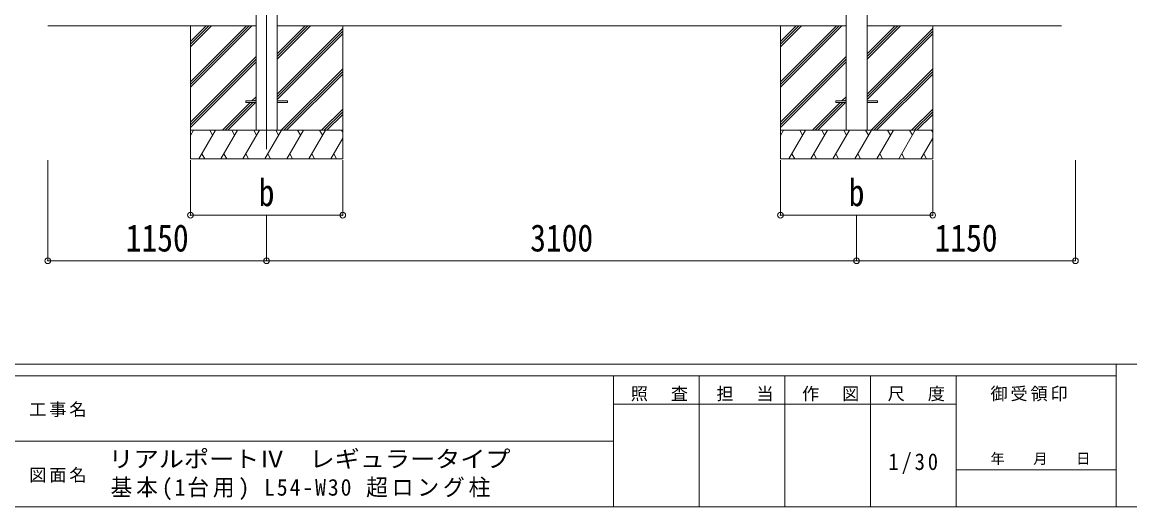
# Model space of a CAD drawing. Units: millimetres at full size, sheet at 1:30. Extents: x -8385 to 8479, y -5853 to 5787.
# Drawn here: x -360 to 5460, y -5853 to -3303 of the extents above; entities that cross this region are included whole.
import ezdxf
from ezdxf.enums import TextEntityAlignment as Align

# ---------------------------------------------------------------- set-up
doc = ezdxf.new("R2010")
doc.units = ezdxf.units.MM
doc.header["$LTSCALE"] = 30
doc.header["$PDMODE"] = 32
doc.header["$PDSIZE"] = 30
for name, color, linetype, lineweight in [('0-0_0', 7, 'Continuous', 9), ('0-1_本体', 4, 'Continuous', 9), ('0-2_部品', 7, 'Continuous', 9), ('0-8_PARTS2', 2, 'Continuous', 9), ('0-A_寸法', 6, 'Continuous', 9), ('F-0_240', 7, 'Continuous', 9)]:
    doc.layers.add(name, color=color, linetype=linetype, lineweight=lineweight)
doc.styles.add('ＭＳ ゴシック', font='')
doc.styles.get('ＭＳ ゴシック').set_extended_font_data('MS Gothic')

msp = doc.modelspace()

# ---------------------------------------------------------------- linework, layer by layer
at = {"layer": '0-0_0'}
for p, q in [((-225.87, -3321.92), (869.13, -3321.92)), ((524.13, -3403.96), (606.18, -3321.92)), ((524.13, -3418.1), (620.32, -3321.92)), ((524.13, -3432.25), (634.46, -3321.92)), ((524.13, -3644.38), (846.6, -3321.92)), ((524.13, -3630.23), (832.45, -3321.92)), ((524.13, -3616.09), (818.31, -3321.92)), ((524.13, -3321.92), (524.13, -4021.91)), ((979.13, -3321.92), (3969.13, -3321.92)), ((979.13, -3483.6), (1140.82, -3321.92)), ((979.13, -3497.75), (1154.96, -3321.92)), ((979.13, -3469.46), (1126.68, -3321.92)), ((979.13, -3681.59), (1324.13, -3336.6)), ((979.13, -3695.73), (1324.13, -3350.74)), ((979.13, -3709.88), (1324.13, -3364.88)), ((1324.13, -3321.92), (1324.13, -4021.91)), ((3624.13, -3403.96), (3706.18, -3321.92)), ((3624.13, -3418.1), (3720.32, -3321.92)), ((3624.13, -3432.25), (3734.46, -3321.92)), ((3624.13, -3644.38), (3946.6, -3321.92)), ((3624.13, -3630.23), (3932.45, -3321.92)), ((3624.13, -3616.09), (3918.31, -3321.92)), ((3624.13, -3321.92), (3624.13, -4021.91)), ((4079.13, -3469.46), (4226.68, -3321.92)), ((4079.13, -3483.6), (4240.82, -3321.92)), ((4079.13, -3497.75), (4254.96, -3321.92)), ((4079.13, -3321.92), (5100.13, -3321.92)), ((4079.13, -3681.59), (4424.13, -3336.6)), ((4079.13, -3695.73), (4424.13, -3350.74)), ((4079.13, -3709.88), (4424.13, -3364.88)), ((4424.13, -3321.92), (4424.13, -4021.91)), ((524.13, -3828.22), (869.13, -3483.23)), ((3624.13, -3828.22), (3969.13, -3483.23)), ((524.13, -3842.37), (869.13, -3497.37)), ((524.13, -3856.51), (869.13, -3511.51)), ((1000.94, -3871.92), (1324.13, -3548.73)), ((3624.13, -3842.37), (3969.13, -3497.37)), ((3624.13, -3856.51), (3969.13, -3511.51)), ((4100.94, -3871.92), (4424.13, -3548.73)), ((1015.08, -3871.92), (1324.13, -3562.87)), ((1029.23, -3871.92), (1324.13, -3577.01)), ((4115.08, -3871.92), (4424.13, -3562.87)), ((4129.23, -3871.92), (4424.13, -3577.01)), ((847.07, -3717.42), (869.13, -3695.36)), ((861.22, -3717.42), (869.13, -3709.5)), ((3947.07, -3717.42), (3969.13, -3695.36)), ((3961.22, -3717.42), (3969.13, -3709.5)), ((692.57, -3871.92), (838.07, -3726.42)), ((706.72, -3871.92), (852.22, -3726.42)), ((720.86, -3871.92), (866.36, -3726.42)), ((1213.07, -3871.92), (1324.13, -3760.86)), ((1227.22, -3871.92), (1324.13, -3775)), ((3792.57, -3871.92), (3938.07, -3726.42)), ((3806.72, -3871.92), (3952.22, -3726.42)), ((3820.86, -3871.92), (3966.36, -3726.42)), ((4313.07, -3871.92), (4424.13, -3760.86)), ((4327.22, -3871.92), (4424.13, -3775)), ((1241.36, -3871.92), (1324.13, -3789.14)), ((4341.36, -3871.92), (4424.13, -3789.14)), ((524.13, -3899.42), (540.01, -3871.91)), ((1324.13, -3871.92), (524.13, -3871.92)), ((568.88, -4021.91), (655.48, -3871.92)), ((640.48, -3897.9), (625.48, -3871.91)), ((684.35, -4021.91), (770.95, -3871.91)), ((755.95, -3897.9), (740.95, -3871.92)), ((799.82, -4021.91), (886.42, -3871.92)), ((871.42, -3897.9), (856.42, -3871.91)), ((915.29, -4021.91), (1001.89, -3871.92)), ((986.89, -3897.9), (971.89, -3871.91)), ((1030.76, -4021.91), (1117.36, -3871.92)), ((1102.36, -3897.9), (1087.36, -3871.91)), ((1146.23, -4021.91), (1232.83, -3871.92)), ((1202.83, -3871.92), (1217.83, -3897.9)), ((1318.3, -3871.92), (1324.13, -3882.01)), ((3624.13, -3899.42), (3640.01, -3871.91)), ((4424.13, -3871.92), (3624.13, -3871.92)), ((3668.88, -4021.91), (3755.48, -3871.92)), ((3740.48, -3897.9), (3725.48, -3871.91)), ((3784.35, -4021.91), (3870.95, -3871.91)), ((3855.95, -3897.9), (3840.95, -3871.92)), ((3899.82, -4021.91), (3986.42, -3871.92)), ((3971.42, -3897.9), (3956.42, -3871.91)), ((4015.29, -4021.91), (4101.89, -3871.92)), ((4086.89, -3897.9), (4071.89, -3871.91)), ((4130.76, -4021.91), (4217.36, -3871.92)), ((4202.36, -3897.9), (4187.36, -3871.91)), ((4246.23, -4021.91), (4332.83, -3871.92)), ((4302.83, -3871.92), (4317.83, -3897.9)), ((4418.3, -3871.92), (4424.13, -3882.01)), ((1261.7, -4021.91), (1324.13, -3913.78)), ((4361.7, -4021.91), (4424.13, -3913.78)), ((583.88, -3995.94), (598.87, -4021.91)), ((699.35, -3995.94), (714.35, -4021.91)), ((814.82, -3995.93), (829.82, -4021.91)), ((930.29, -3995.93), (945.29, -4021.91)), ((1045.76, -3995.94), (1060.76, -4021.91)), ((1161.23, -3995.94), (1176.23, -4021.91)), ((1276.7, -3995.94), (1291.7, -4021.91)), ((3683.88, -3995.94), (3698.87, -4021.91)), ((3799.35, -3995.94), (3814.35, -4021.91)), ((3914.82, -3995.93), (3929.82, -4021.91)), ((4030.29, -3995.93), (4045.29, -4021.91)), ((4145.76, -3995.94), (4160.76, -4021.91)), ((4261.23, -3995.94), (4276.23, -4021.91)), ((4376.7, -3995.94), (4391.7, -4021.91)), ((524.13, -4021.91), (1324.13, -4021.91)), ((3624.13, -4021.91), (4424.13, -4021.91))]:
    msp.add_line(p, q, dxfattribs=at)
at = {"layer": '0-1_本体'}
for p, q in [((869.13, -391.91), (869.13, -3871.91)), ((979.13, -391.91), (979.13, -3871.91)), ((3969.13, -391.91), (3969.13, -3871.91)), ((4079.13, -391.91), (4079.13, -3871.91))]:
    msp.add_line(p, q, dxfattribs=at)
at = {"layer": '0-2_部品', "color": 4}
for p, q in [((869.13, -3717.42), (814.33, -3717.42)), ((814.33, -3717.42), (814.33, -3726.42)), ((1033.93, -3717.42), (979.13, -3717.42)), ((1033.93, -3717.42), (1033.93, -3726.42)), ((3969.13, -3717.42), (3914.33, -3717.42)), ((3914.33, -3717.42), (3914.33, -3726.42)), ((4133.93, -3717.42), (4079.13, -3717.42)), ((4133.93, -3717.42), (4133.93, -3726.42)), ((869.13, -3726.42), (814.33, -3726.42)), ((1033.93, -3726.42), (979.13, -3726.42)), ((3969.13, -3726.42), (3914.33, -3726.42)), ((4133.93, -3726.42), (4079.13, -3726.42))]:
    msp.add_line(p, q, dxfattribs=at)
at = {"layer": '0-8_PARTS2'}
msp.add_line((924.13, -421.92), (924.13, -3971.92), dxfattribs=at)
at = {"layer": '0-A_寸法'}
for p, q in [((-225.87, -4558.28), (-225.87, -4029.33)), ((524.13, -4318.3), (524.13, -4029.33)), ((3624.13, -4318.3), (3624.13, -4029.33)), ((5174.13, -4558.28), (5174.13, -4029.33)), ((924.13, -4558.28), (924.13, -4318.3)), ((4024.13, -4558.28), (4024.13, -4318.3)), ((-225.87, -4558.28), (924.13, -4558.28)), ((924.13, -4558.28), (4024.13, -4558.28)), ((4024.13, -4558.28), (5174.13, -4558.28))]:
    msp.add_line(p, q, dxfattribs=at)
for points in [[(524.13, -4318.3), (1324.13, -4318.3), (1324.13, -4029.33)], [(3624.13, -4318.3), (4424.13, -4318.3), (4424.13, -4029.33)]]:
    msp.add_lwpolyline(points, dxfattribs=at)
for p in [(524.13, -4318.3), (1324.13, -4318.3), (3624.13, -4318.3), (4424.13, -4318.3), (-225.87, -4558.28), (924.13, -4558.28), (4024.13, -4558.28), (5174.13, -4558.28)]:
    msp.add_point(p, dxfattribs=at)
at = {"layer": 'F-0_240', "color": 5}
for p, q in [((-8385.45, -5102.66), (8054.55, -5102.66)), ((5387.79, -5102.66), (5387.79, -5852.66)), ((-8385.45, -5162.66), (5387.79, -5162.66)), ((2747.79, -5162.66), (2747.79, -5852.66)), ((3197.79, -5162.66), (3197.79, -5852.66)), ((3647.79, -5162.66), (3647.79, -5852.66)), ((4097.79, -5162.66), (4097.79, -5852.66)), ((4547.79, -5162.66), (4547.79, -5852.66)), ((2747.79, -5312.66), (4547.79, -5312.66)), ((-3402.21, -5507.66), (2747.79, -5507.66)), ((4547.79, -5657.66), (5387.79, -5657.66)), ((-8385.45, -5852.66), (8054.55, -5852.66))]:
    msp.add_line(p, q, dxfattribs=at)

# ---------------------------------------------------------------- texts
at = {"layer": '0-A_寸法', "color": 7, "style": 'ＭＳ ゴシック', "width": 0.85}
for s, p in [('b', (882.88, -4313.3)), ('b', (3982.88, -4313.3)), ('1150', (184.13, -4552.28)), ('3100', (2309.13, -4552.28)), ('1150', (4434.13, -4552.28))]:
    msp.add_text(s, height=143, dxfattribs=at).set_placement(p, align=Align.BOTTOM_LEFT)
at = {"layer": 'F-0_240', "style": 'ＭＳ ゴシック', "width": 1.1}
msp.add_text('リアルポートⅣ\u3000レギュラータイプ', height=87.98, dxfattribs=at).set_placement((93.72, -5671.05), align=Align.BOTTOM_LEFT)
at = {"layer": 'F-0_240', "style": 'ＭＳ ゴシック'}
msp.add_text('年\u3000\u3000月\u3000\u3000日', height=54.99, dxfattribs=at).set_placement((4727.79, -5642.66), align=Align.BOTTOM_LEFT)
at = {"layer": 'F-0_240', "attachment_point": 7, "style": 'ＭＳ ゴシック'}
for s, insert, char_height in [('\\T1.17;照\u3000査', (2837.79, -5297.66), 65.98), ('\\T1.17;担\u3000当', (3287.79, -5297.66), 65.98), ('\\T1.17;作\u3000図', (3737.79, -5297.66), 65.98), ('\\T1.17;尺\u3000度', (4187.79, -5297.66), 65.98), ('\\T1.17;御受領印', (4727.79, -5297.66), 65.98), ('\\T1.17;工事名', (-323.11, -5380.16), 65.98), ('\\T1.28;\\W0.9;1/30', (4191.54, -5680.16), 87.98), ('\\T1.17;図面名', (-323.11, -5725.16), 65.98), ('\\T1.18;\\W0.95;基本(1台用)\\~L54-W30\\~超ロング柱', (104.17, -5817.05), 87.98)]:
    msp.add_mtext(s, dxfattribs=dict(at, insert=insert, char_height=char_height))

doc.saveas('drawing.dxf')
